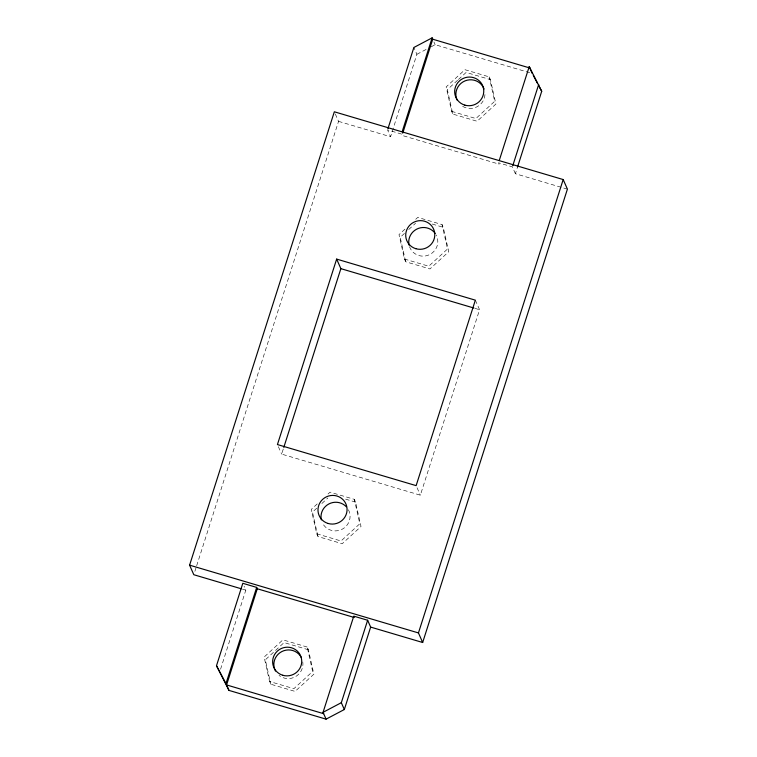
<?xml version="1.0" encoding="UTF-8"?>
<svg xmlns="http://www.w3.org/2000/svg" width="757" height="757" viewBox="0 0 757 757"><rect width="100%" height="100%" fill="white"/><g stroke="black" fill="none" stroke-linecap="round" stroke-linejoin="round"><path stroke-width="0.57" stroke-dasharray="3.79 2.84" d="M194.88 571.346L196.318 566.842M196.678 565.716L338.549 121.357L335.275 113.919M475.349 300.169L479.569 309.727L420.353 495.192L281.651 454.115L283.44 448.504M220.571 669.207L245.817 590.119L244.095 586.221M338.549 121.357L390.565 136.752L416.889 54.305L413.871 47.483M567.409 189.127L515.394 173.722L517.533 167.042M457.597 80.261L447.349 89.667L452.837 114.08L477.109 121.262L495.892 104.04L490.404 79.627L489.202 76.892L464.93 69.701L446.147 86.932L451.636 111.345L452.837 114.08M458.449 79.485L466.132 72.435L490.404 79.627M404.967 229.134L398.996 234.623L404.484 259.036L405.686 261.761L429.957 268.953L448.74 251.721L443.252 227.308L442.05 224.583L417.779 217.391L415.215 219.738M404.465 233.43L400.198 237.348L405.686 261.761M408.733 229.522L415.565 223.258M317.249 503.907L311.269 509.385L316.757 533.799L317.959 536.533L342.23 543.725L361.023 526.494L355.535 502.08L354.323 499.346L330.052 492.164L327.488 494.51M316.738 508.202L312.471 512.12L317.959 536.533M321.867 503.509L327.838 498.021M416.889 54.305L427.024 48.968M431.083 46.839L435.133 44.701L529.976 72.776M451.636 111.345L475.907 118.537L494.69 101.306L489.202 76.892M432.219 224.044L443.252 227.308M404.484 259.036L428.755 266.218L447.538 248.996L442.05 224.583M475.055 308.392L479.569 309.727M345.599 499.137L355.535 502.08M316.757 533.799L341.029 540.99L359.812 523.759L354.323 499.346M242.429 589.116L245.817 590.119M307.172 647.036L282.9 639.845L264.117 657.076L269.606 681.489L270.807 684.224L295.079 691.406L313.871 674.184L308.383 649.771L307.172 647.036L312.66 671.45L293.877 688.681L269.606 681.489M308.383 649.771L284.102 642.579L265.319 659.811L270.807 684.224M515.394 173.722L512.385 166.89L498.513 162.783L499.118 164.155L402.024 135.399L401.428 134.036L387.556 129.93L390.565 136.752M409.499 246.668L410.36 248.618A14.601 14.288 -23.8 0 0 429.976 254.428A14.601 14.288 -23.8 0 0 436.174 234.992M417.069 487.754L420.353 495.192M278.368 446.687L281.651 454.115M433.931 41.957L435.133 44.701M348.447 509.764A14.601 14.288 -23.8 0 1 342.249 529.19A14.601 14.288 -23.8 0 1 322.633 523.38M484.953 94.53A14.601 14.288 -23.8 0 1 462.593 106.33M302.772 661.864A14.601 14.288 -23.8 0 1 279.03 675.386"/><path stroke-width="1.14" d="M241.294 588.785L193.811 574.724L189.591 565.157L334.339 111.79L563.189 179.56L567.409 189.127L422.661 642.494L370.656 627.089L367.637 620.257L353.774 616.151L323.069 712.318L326.078 719.15L344.331 709.517L370.656 627.089M336.647 259.093L277.431 444.558L416.132 485.634L475.349 300.169L336.647 259.093L340.868 268.65L283.799 447.378M326.078 719.15L228.983 690.403L216.493 665.725L242.808 583.297L256.68 587.404L257.276 588.766L226.58 684.934L323.665 713.69M387.906 128.813L413.871 47.483L432.133 37.85L432.73 39.213L402.743 133.166M228.983 690.403L225.974 683.571L256.68 587.404M402.137 131.794L432.133 37.85M499.232 160.55L529.219 66.625L541.709 91.294L517.533 167.042M344.331 709.517L341.322 702.695L367.637 620.257M512.744 165.783L538.7 84.462M422.661 642.494L418.451 632.928L563.189 179.56M323.069 712.318L341.322 702.695M432.73 39.213L529.815 67.988L532.228 73.448M340.868 268.65L473.929 308.052M189.591 565.157L418.451 632.928M257.276 588.766L354.371 617.523M533.288 75.426L537.498 83.355M538.549 85.342L541.709 91.294M216.493 665.725L225.974 683.571M529.219 66.625L529.815 67.988M321.337 519.889A14.601 14.288 -23.8 0 1 346.271 506.726M409.064 245.117A14.601 14.288 -23.8 0 1 435.19 233.411M457.096 100.094A14.601 14.288 -23.8 0 1 465.006 80.895A14.601 14.288 -23.8 0 1 484.092 89.014M275.482 671.071A14.601 14.288 -23.8 0 1 281.68 651.645A14.601 14.288 -23.8 0 1 301.295 657.454M328.141 523.484A14.601 14.288 -23.8 0 0 346.734 506.433A14.601 14.288 -23.8 0 0 322.709 499.317A14.601 14.288 -23.8 0 0 328.141 523.484M415.867 248.712A14.601 14.288 -23.8 0 0 434.461 231.67A14.601 14.288 -23.8 0 0 410.436 224.555A14.601 14.288 -23.8 0 0 415.867 248.712M464.826 105.128A14.601 14.288 -23.8 0 0 483.42 88.077A14.601 14.288 -23.8 0 0 459.395 80.961A14.601 14.288 -23.8 0 0 464.826 105.128M282.796 675.272A14.601 14.288 -23.8 0 0 301.39 658.221A14.601 14.288 -23.8 0 0 277.365 651.105A14.601 14.288 -23.8 0 0 282.796 675.272"/></g></svg>
